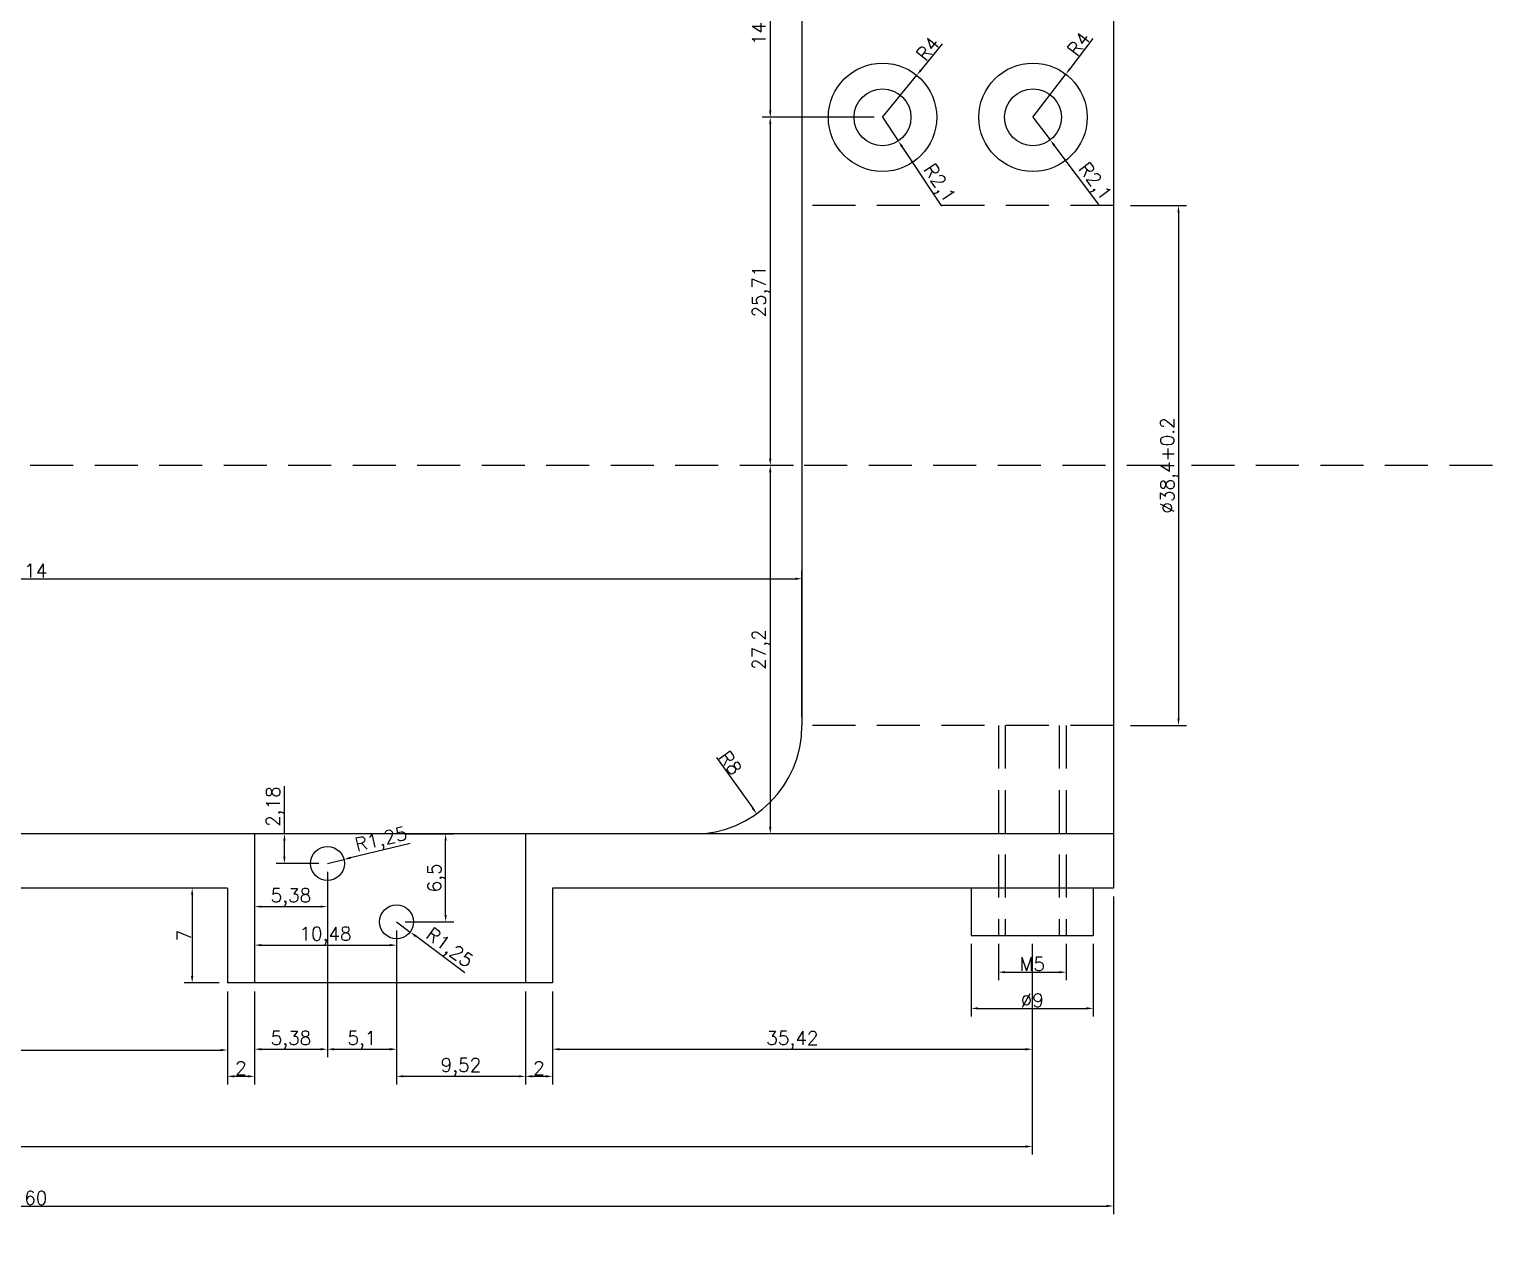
# Model space of a CAD drawing. Header units: millimetres. Extents: x 6817 to 10425, y -2870 to -164.
# Drawn here: x 9047.5 to 9156, y -976.4 to -887.6 of the extents above; entities that cross this region are included whole.
import ezdxf

# ---------------------------------------------------------------- set-up
doc = ezdxf.new("R2010")
doc.units = ezdxf.units.MM
doc.linetypes.add('HIDDEN', pattern=[9.525, 6.35, -3.175])
doc.layers.add('图层2', color=108, linetype='Continuous')
doc.styles.get("Standard").update_dxf_attribs({"font": 'txt', "bigfont": 'gbcbig.shx'})
doc.dimstyles.new('ISO-25', dxfattribs={"dimtxt": 1, "dimasz": 0.5, "dimexe": 0.6, "dimexo": 0.625, "dimgap": 0.1, "dimtad": 1, "dimtxsty": 'Standard', "dimcen": 2.5, "dimadec": 0, "dimazin": 0, "dimtfac": 1, "dimtmove": 0, "dimatfit": 3, "dimfxl": 1, "dimarcsym": 0})

# ---------------------------------------------------------------- blocks, each defined once
blk = doc.blocks.new('*D1564')
at = {"layer": 'Defpoints', "color": 0, "linetype": 'ByBlock', "transparency": 16777216}
for p in [(9128.17, -900.62), (9128.17, -939.02), (9132.34, -939.02)]:
    blk.add_point(p, dxfattribs=at)
at = {"layer": '图层2', "color": 0, "linetype": 'ByBlock', "lineweight": -2, "transparency": 16777216}
for p, q in [((9128.79, -900.62), (9132.94, -900.62)), ((9132.34, -901.12), (9132.34, -938.52)), ((9128.79, -939.02), (9132.94, -939.02))]:
    blk.add_line(p, q, dxfattribs=at)
at = {"layer": '图层2', "color": 0, "linetype": 'ByBlock', "transparency": 16777216}
for points in [[(9132.26, -901.12), (9132.42, -901.12), (9132.34, -900.62)], [(9132.26, -938.52), (9132.42, -938.52), (9132.34, -939.02)]]:
    blk.add_solid(points, dxfattribs=at)
at = {"layer": '图层2', "color": 0, "linetype": 'ByBlock', "transparency": 16777216, "insert": (9131.66, -919.82), "char_height": 1, "attachment_point": 5, "rotation": 90}
blk.add_mtext('%%C38,4+0.2', dxfattribs=at)
blk = doc.blocks.new('*D1568')
at = {"layer": 'Defpoints', "color": 0, "linetype": 'ByBlock', "transparency": 16777216}
for p in [(9104.54, -879.6), (9102.2, -894.11), (9110.49, -894.11)]:
    blk.add_point(p, dxfattribs=at)
at = {"layer": '图层2', "color": 0, "linetype": 'ByBlock', "lineweight": -2, "transparency": 16777216}
for p, q in [((9103.92, -879.6), (9101.6, -879.6)), ((9102.2, -880.1), (9102.2, -893.61)), ((9109.86, -894.11), (9101.6, -894.11))]:
    blk.add_line(p, q, dxfattribs=at)
at = {"layer": '图层2', "color": 0, "linetype": 'ByBlock', "transparency": 16777216}
for points in [[(9102.11, -880.1), (9102.28, -880.1), (9102.2, -879.6)], [(9102.11, -893.61), (9102.28, -893.61), (9102.2, -894.11)]]:
    blk.add_solid(points, dxfattribs=at)
at = {"layer": '图层2', "color": 0, "linetype": 'ByBlock', "transparency": 16777216, "insert": (9101.51, -886.86), "char_height": 1, "attachment_point": 5, "rotation": 90}
blk.add_mtext('14,51', dxfattribs=at)
blk = doc.blocks.new('*D1569')
at = {"layer": 'Defpoints', "color": 0, "linetype": 'ByBlock', "transparency": 16777216}
for p in [(9104.54, -919.82), (9102.2, -947.02), (9104.54, -947.02)]:
    blk.add_point(p, dxfattribs=at)
at = {"layer": '图层2', "color": 0, "linetype": 'ByBlock', "lineweight": -2, "transparency": 16777216}
for p, q in [((9103.92, -919.82), (9101.6, -919.82)), ((9102.2, -920.32), (9102.2, -946.52)), ((9103.92, -947.02), (9101.6, -947.02))]:
    blk.add_line(p, q, dxfattribs=at)
at = {"layer": '图层2', "color": 0, "linetype": 'ByBlock', "transparency": 16777216}
for points in [[(9102.11, -920.32), (9102.28, -920.32), (9102.2, -919.82)], [(9102.11, -946.52), (9102.28, -946.52), (9102.2, -947.02)]]:
    blk.add_solid(points, dxfattribs=at)
at = {"layer": '图层2', "color": 0, "linetype": 'ByBlock', "transparency": 16777216, "insert": (9101.51, -933.42), "char_height": 1, "attachment_point": 5, "rotation": 90}
blk.add_mtext('27,2', dxfattribs=at)
blk = doc.blocks.new('*D1570')
at = {"layer": 'Defpoints', "color": 0, "linetype": 'ByBlock', "transparency": 16777216}
for p in [(9110.49, -894.11), (9102.2, -919.82), (9104.54, -919.82)]:
    blk.add_point(p, dxfattribs=at)
at = {"layer": '图层2', "color": 0, "linetype": 'ByBlock', "lineweight": -2, "transparency": 16777216}
for p, q in [((9109.86, -894.11), (9101.6, -894.11)), ((9102.2, -894.61), (9102.2, -919.32)), ((9103.92, -919.82), (9101.6, -919.82))]:
    blk.add_line(p, q, dxfattribs=at)
at = {"layer": '图层2', "color": 0, "linetype": 'ByBlock', "transparency": 16777216}
for points in [[(9102.11, -894.61), (9102.28, -894.61), (9102.2, -894.11)], [(9102.11, -919.32), (9102.28, -919.32), (9102.2, -919.82)]]:
    blk.add_solid(points, dxfattribs=at)
at = {"layer": '图层2', "color": 0, "linetype": 'ByBlock', "transparency": 16777216, "insert": (9101.51, -906.97), "char_height": 1, "attachment_point": 5, "rotation": 90}
blk.add_mtext('25,71', dxfattribs=at)
blk = doc.blocks.new('*D1571')
at = {"layer": 'Defpoints', "color": 0, "linetype": 'ByBlock', "transparency": 16777216}
for p in [(9113.01, -891.01), (9110.49, -894.11)]:
    blk.add_point(p, dxfattribs=at)
at = {"layer": '图层2', "color": 0, "linetype": 'ByBlock', "lineweight": -2, "transparency": 16777216}
for p, q in [((9114.89, -888.69), (9113.32, -890.62)), ((9110.49, -894.11), (9113.01, -891.01))]:
    blk.add_line(p, q, dxfattribs=at)
at = {"layer": '图层2', "color": 0, "linetype": 'ByBlock', "transparency": 16777216}
blk.add_solid([(9113.26, -890.57), (9113.39, -890.67), (9113.01, -891.01)], dxfattribs=at)
at = {"layer": '图层2', "color": 0, "linetype": 'ByBlock', "transparency": 16777216, "insert": (9113.83, -889.04), "char_height": 1, "attachment_point": 5, "rotation": 50.8971}
blk.add_mtext('R4', dxfattribs=at)
blk = doc.blocks.new('*D1572')
at = {"layer": 'Defpoints', "color": 0, "linetype": 'ByBlock', "transparency": 16777216}
for p in [(9110.49, -894.11), (9111.65, -895.86)]:
    blk.add_point(p, dxfattribs=at)
at = {"layer": '图层2', "color": 0, "linetype": 'ByBlock', "lineweight": -2, "transparency": 16777216}
for p, q in [((9110.49, -894.11), (9111.65, -895.86)), ((9114.87, -900.68), (9111.93, -896.27))]:
    blk.add_line(p, q, dxfattribs=at)
at = {"layer": '图层2', "color": 0, "linetype": 'ByBlock', "transparency": 16777216}
blk.add_solid([(9112, -896.23), (9111.86, -896.32), (9111.65, -895.86)], dxfattribs=at)
at = {"layer": '图层2', "color": 0, "linetype": 'ByBlock', "transparency": 16777216, "insert": (9114.6, -899.04), "char_height": 1, "attachment_point": 5, "rotation": 303.7063}
blk.add_mtext('R2,1', dxfattribs=at)
blk = doc.blocks.new('*D1573')
at = {"layer": 'Defpoints', "color": 0, "linetype": 'ByBlock', "transparency": 16777216}
for p in [(9121.59, -894.11), (9122.86, -895.78)]:
    blk.add_point(p, dxfattribs=at)
at = {"layer": '图层2', "color": 0, "linetype": 'ByBlock', "lineweight": -2, "transparency": 16777216}
for p, q in [((9121.59, -894.11), (9122.86, -895.78)), ((9126.46, -900.54), (9123.17, -896.18))]:
    blk.add_line(p, q, dxfattribs=at)
at = {"layer": '图层2', "color": 0, "linetype": 'ByBlock', "transparency": 16777216}
blk.add_solid([(9123.23, -896.13), (9123.1, -896.23), (9122.86, -895.78)], dxfattribs=at)
at = {"layer": '图层2', "color": 0, "linetype": 'ByBlock', "transparency": 16777216, "insert": (9126.09, -898.92), "char_height": 1, "attachment_point": 5, "rotation": 307.1566}
blk.add_mtext('R2,1', dxfattribs=at)
blk = doc.blocks.new('*D1574')
at = {"layer": 'Defpoints', "color": 0, "linetype": 'ByBlock', "transparency": 16777216}
for p in [(9124.02, -890.93), (9121.59, -894.11)]:
    blk.add_point(p, dxfattribs=at)
at = {"layer": '图层2', "color": 0, "linetype": 'ByBlock', "lineweight": -2, "transparency": 16777216}
for p, q in [((9126.02, -888.3), (9124.32, -890.53)), ((9121.59, -894.11), (9124.02, -890.93))]:
    blk.add_line(p, q, dxfattribs=at)
at = {"layer": '图层2', "color": 0, "linetype": 'ByBlock', "transparency": 16777216}
blk.add_solid([(9124.26, -890.48), (9124.39, -890.58), (9124.02, -890.93)], dxfattribs=at)
at = {"layer": '图层2', "color": 0, "linetype": 'ByBlock', "transparency": 16777216, "insert": (9124.98, -888.68), "char_height": 1, "attachment_point": 5, "rotation": 52.6746}
blk.add_mtext('R4', dxfattribs=at)
blk = doc.blocks.new('*D1612')
at = {"layer": 'Defpoints', "color": 0, "linetype": 'ByBlock', "transparency": 16777216}
for p in [(9062.12, -958.02), (9064.12, -958.02), (9064.12, -964.92)]:
    blk.add_point(p, dxfattribs=at)
at = {"layer": '图层2', "color": 0, "linetype": 'ByBlock', "lineweight": -2, "transparency": 16777216}
for p, q in [((9062.12, -958.65), (9062.12, -965.52)), ((9064.12, -958.65), (9064.12, -965.52)), ((9062.62, -964.92), (9063.62, -964.92))]:
    blk.add_line(p, q, dxfattribs=at)
at = {"layer": '图层2', "color": 0, "linetype": 'ByBlock', "transparency": 16777216}
for points in [[(9062.62, -964.84), (9062.62, -965.01), (9062.12, -964.92)], [(9063.62, -964.84), (9063.62, -965.01), (9064.12, -964.92)]]:
    blk.add_solid(points, dxfattribs=at)
at = {"layer": '图层2', "color": 0, "linetype": 'ByBlock', "transparency": 16777216, "insert": (9063.12, -964.32), "char_height": 1, "attachment_point": 5}
blk.add_mtext('2', dxfattribs=at)
blk = doc.blocks.new('*D1613')
at = {"layer": 'Defpoints', "color": 0, "linetype": 'ByBlock', "transparency": 16777216}
for p in [(9069.5, -949.21), (9064.12, -958.02), (9069.5, -962.92)]:
    blk.add_point(p, dxfattribs=at)
at = {"layer": '图层2', "color": 0, "linetype": 'ByBlock', "lineweight": -2, "transparency": 16777216}
for p, q in [((9069.5, -949.83), (9069.5, -963.52)), ((9064.12, -958.65), (9064.12, -963.52)), ((9064.62, -962.92), (9069, -962.92))]:
    blk.add_line(p, q, dxfattribs=at)
at = {"layer": '图层2', "color": 0, "linetype": 'ByBlock', "transparency": 16777216}
for points in [[(9064.62, -962.84), (9064.62, -963.01), (9064.12, -962.92)], [(9069, -962.84), (9069, -963.01), (9069.5, -962.92)]]:
    blk.add_solid(points, dxfattribs=at)
at = {"layer": '图层2', "color": 0, "linetype": 'ByBlock', "transparency": 16777216, "insert": (9066.81, -962.24), "char_height": 1, "attachment_point": 5}
blk.add_mtext('5,38', dxfattribs=at)
blk = doc.blocks.new('*D1614')
at = {"layer": 'Defpoints', "color": 0, "linetype": 'ByBlock', "transparency": 16777216}
for p in [(9069.5, -949.21), (9074.61, -953.52), (9074.61, -962.92)]:
    blk.add_point(p, dxfattribs=at)
at = {"layer": '图层2', "color": 0, "linetype": 'ByBlock', "lineweight": -2, "transparency": 16777216}
for p, q in [((9069.5, -949.83), (9069.5, -963.52)), ((9074.61, -954.15), (9074.61, -963.52)), ((9070, -962.92), (9074.11, -962.92))]:
    blk.add_line(p, q, dxfattribs=at)
at = {"layer": '图层2', "color": 0, "linetype": 'ByBlock', "transparency": 16777216}
for points in [[(9070, -962.84), (9070, -963.01), (9069.5, -962.92)], [(9074.11, -962.84), (9074.11, -963.01), (9074.61, -962.92)]]:
    blk.add_solid(points, dxfattribs=at)
at = {"layer": '图层2', "color": 0, "linetype": 'ByBlock', "transparency": 16777216, "insert": (9072.05, -962.24), "char_height": 1, "attachment_point": 5}
blk.add_mtext('5,1', dxfattribs=at)
blk = doc.blocks.new('*D1615')
at = {"layer": 'Defpoints', "color": 0, "linetype": 'ByBlock', "transparency": 16777216}
for p in [(9074.61, -953.52), (9084.12, -958.02), (9084.12, -964.92)]:
    blk.add_point(p, dxfattribs=at)
at = {"layer": '图层2', "color": 0, "linetype": 'ByBlock', "lineweight": -2, "transparency": 16777216}
for p, q in [((9074.61, -954.15), (9074.61, -965.52)), ((9084.12, -958.65), (9084.12, -965.52)), ((9075.11, -964.92), (9083.62, -964.92))]:
    blk.add_line(p, q, dxfattribs=at)
at = {"layer": '图层2', "color": 0, "linetype": 'ByBlock', "transparency": 16777216}
for points in [[(9075.11, -964.84), (9075.11, -965.01), (9074.61, -964.92)], [(9083.62, -964.84), (9083.62, -965.01), (9084.12, -964.92)]]:
    blk.add_solid(points, dxfattribs=at)
at = {"layer": '图层2', "color": 0, "linetype": 'ByBlock', "transparency": 16777216, "insert": (9079.36, -964.24), "char_height": 1, "attachment_point": 5}
blk.add_mtext('9,52', dxfattribs=at)
blk = doc.blocks.new('*D1616')
at = {"layer": 'Defpoints', "color": 0, "linetype": 'ByBlock', "transparency": 16777216}
for p in [(9084.12, -958.02), (9086.12, -958.02), (9086.12, -964.92)]:
    blk.add_point(p, dxfattribs=at)
at = {"layer": '图层2', "color": 0, "linetype": 'ByBlock', "lineweight": -2, "transparency": 16777216}
for p, q in [((9084.12, -958.65), (9084.12, -965.52)), ((9086.12, -958.65), (9086.12, -965.52)), ((9084.62, -964.92), (9085.62, -964.92))]:
    blk.add_line(p, q, dxfattribs=at)
at = {"layer": '图层2', "color": 0, "linetype": 'ByBlock', "transparency": 16777216}
for points in [[(9084.62, -964.84), (9084.62, -965.01), (9084.12, -964.92)], [(9085.62, -964.84), (9085.62, -965.01), (9086.12, -964.92)]]:
    blk.add_solid(points, dxfattribs=at)
at = {"layer": '图层2', "color": 0, "linetype": 'ByBlock', "transparency": 16777216, "insert": (9085.12, -964.32), "char_height": 1, "attachment_point": 5}
blk.add_mtext('2', dxfattribs=at)
blk = doc.blocks.new('*D1541')
at = {"layer": 'Defpoints', "color": 0, "linetype": 'ByBlock', "transparency": 16777216}
for p in [(9121.54, -954.52), (9086.12, -958.02), (9121.54, -962.92)]:
    blk.add_point(p, dxfattribs=at)
at = {"layer": '图层2', "color": 0, "linetype": 'ByBlock', "lineweight": -2, "transparency": 16777216}
for p, q in [((9121.54, -955.15), (9121.54, -963.52)), ((9086.12, -958.65), (9086.12, -963.52)), ((9086.62, -962.92), (9121.04, -962.92))]:
    blk.add_line(p, q, dxfattribs=at)
at = {"layer": '图层2', "color": 0, "linetype": 'ByBlock', "transparency": 16777216}
for points in [[(9086.62, -962.84), (9086.62, -963.01), (9086.12, -962.92)], [(9121.04, -962.84), (9121.04, -963.01), (9121.54, -962.92)]]:
    blk.add_solid(points, dxfattribs=at)
at = {"layer": '图层2', "color": 0, "linetype": 'ByBlock', "transparency": 16777216, "insert": (9103.83, -962.24), "char_height": 1, "attachment_point": 5}
blk.add_mtext('35,42', dxfattribs=at)
blk = doc.blocks.new('*D1618')
at = {"layer": 'Defpoints', "color": 0, "linetype": 'ByBlock', "transparency": 16777216}
for p in [(9062.12, -951.02), (9059.52, -958.02), (9062.12, -958.02)]:
    blk.add_point(p, dxfattribs=at)
at = {"layer": '图层2', "color": 0, "linetype": 'ByBlock', "lineweight": -2, "transparency": 16777216}
for p, q in [((9061.5, -951.02), (9058.92, -951.02)), ((9059.52, -951.52), (9059.52, -957.52)), ((9061.5, -958.02), (9058.92, -958.02))]:
    blk.add_line(p, q, dxfattribs=at)
at = {"layer": '图层2', "color": 0, "linetype": 'ByBlock', "transparency": 16777216}
for points in [[(9059.43, -951.52), (9059.6, -951.52), (9059.52, -951.02)], [(9059.43, -957.52), (9059.6, -957.52), (9059.52, -958.02)]]:
    blk.add_solid(points, dxfattribs=at)
at = {"layer": '图层2', "color": 0, "linetype": 'ByBlock', "transparency": 16777216, "insert": (9058.92, -954.52), "char_height": 1, "attachment_point": 5, "rotation": 90}
blk.add_mtext('7', dxfattribs=at)
blk = doc.blocks.new('*D1619')
at = {"layer": 'Defpoints', "color": 0, "linetype": 'ByBlock', "transparency": 16777216}
for p in [(9069.5, -949.21), (9070.72, -948.91)]:
    blk.add_point(p, dxfattribs=at)
at = {"layer": '图层2', "color": 0, "linetype": 'ByBlock', "lineweight": -2, "transparency": 16777216}
for p, q in [((9075.61, -947.72), (9071.2, -948.79)), ((9069.5, -949.21), (9070.72, -948.91))]:
    blk.add_line(p, q, dxfattribs=at)
at = {"layer": '图层2', "color": 0, "linetype": 'ByBlock', "transparency": 16777216}
blk.add_solid([(9071.18, -948.71), (9071.22, -948.87), (9070.72, -948.91)], dxfattribs=at)
at = {"layer": '图层2', "color": 0, "linetype": 'ByBlock', "transparency": 16777216, "insert": (9073.49, -947.54), "char_height": 1, "attachment_point": 5, "rotation": 13.6454}
blk.add_mtext('R1,25', dxfattribs=at)
blk = doc.blocks.new('*D1620')
at = {"layer": 'Defpoints', "color": 0, "linetype": 'ByBlock', "transparency": 16777216}
for p in [(9074.61, -953.52), (9075.61, -954.27)]:
    blk.add_point(p, dxfattribs=at)
at = {"layer": '图层2', "color": 0, "linetype": 'ByBlock', "lineweight": -2, "transparency": 16777216}
for p, q in [((9074.61, -953.52), (9075.61, -954.27)), ((9079.65, -957.27), (9076.01, -954.56))]:
    blk.add_line(p, q, dxfattribs=at)
at = {"layer": '图层2', "color": 0, "linetype": 'ByBlock', "transparency": 16777216}
blk.add_solid([(9076.06, -954.5), (9075.96, -954.63), (9075.61, -954.27)], dxfattribs=at)
at = {"layer": '图层2', "color": 0, "linetype": 'ByBlock', "transparency": 16777216, "insert": (9078.44, -955.52), "char_height": 1, "attachment_point": 5, "rotation": 323.3578}
blk.add_mtext('R1,25', dxfattribs=at)
blk = doc.blocks.new('*D1654')
at = {"layer": 'Defpoints', "color": 0, "linetype": 'ByBlock', "transparency": 16777216}
for p in [(9187.54, -852.78), (9133.61, -860.84), (9127.54, -867.78), (9139.21, -879.83), (9127.54, -947.02)]:
    blk.add_point(p, dxfattribs=at)
at = {"layer": '图层2', "color": 0, "linetype": 'ByBlock', "lineweight": -2, "transparency": 16777216}
blk.add_arc((9127.54, -861.75), 21.53, 271.3308, 7.1714, dxfattribs=at)
at = {"layer": '图层2', "color": 0, "linetype": 'ByBlock', "transparency": 16777216}
for points in [[(9148.82, -859.07), (9148.98, -859.05), (9148.83, -858.56)], [(9128.04, -883.35), (9128.04, -883.18), (9127.54, -883.27)]]:
    blk.add_solid(points, dxfattribs=at)
at = {"layer": '图层2', "color": 0, "linetype": 'ByBlock', "transparency": 16777216, "insert": (9143.39, -875.41), "char_height": 1, "attachment_point": 5, "rotation": 49.2511}
blk.add_mtext('99°', dxfattribs=at)
blk = doc.blocks.new('*D1656')
at = {"layer": 'Defpoints', "color": 0, "linetype": 'ByBlock', "transparency": 16777216}
for p in [(9104.54, -928.18), (8990.54, -939.02), (9104.54, -939.02)]:
    blk.add_point(p, dxfattribs=at)
at = {"layer": '图层2', "color": 0, "linetype": 'ByBlock', "lineweight": -2, "transparency": 16777216}
for p, q in [((8990.54, -938.4), (8990.54, -927.58)), ((9104.54, -938.4), (9104.54, -927.58)), ((8991.04, -928.18), (9104.04, -928.18))]:
    blk.add_line(p, q, dxfattribs=at)
at = {"layer": '图层2', "color": 0, "linetype": 'ByBlock', "transparency": 16777216}
for points in [[(8991.04, -928.1), (8991.04, -928.27), (8990.54, -928.18)], [(9104.04, -928.1), (9104.04, -928.27), (9104.54, -928.18)]]:
    blk.add_solid(points, dxfattribs=at)
at = {"layer": '图层2', "color": 0, "linetype": 'ByBlock', "transparency": 16777216, "insert": (9047.54, -927.58), "char_height": 1, "attachment_point": 5}
blk.add_mtext('114', dxfattribs=at)
blk = doc.blocks.new('*D1555')
at = {"layer": 'Defpoints', "color": 0, "linetype": 'ByBlock', "transparency": 16777216}
for p in [(8967.54, -951.02), (9062.12, -958.02), (9062.12, -962.98)]:
    blk.add_point(p, dxfattribs=at)
at = {"layer": '图层2', "color": 0, "linetype": 'ByBlock', "lineweight": -2, "transparency": 16777216}
for p, q in [((8967.54, -951.65), (8967.54, -963.58)), ((9062.12, -958.65), (9062.12, -963.58)), ((8968.04, -962.98), (9061.62, -962.98))]:
    blk.add_line(p, q, dxfattribs=at)
at = {"layer": '图层2', "color": 0, "linetype": 'ByBlock', "transparency": 16777216}
for points in [[(8968.04, -962.9), (8968.04, -963.07), (8967.54, -962.98)], [(9061.62, -962.9), (9061.62, -963.07), (9062.12, -962.98)]]:
    blk.add_solid(points, dxfattribs=at)
at = {"layer": '图层2', "color": 0, "linetype": 'ByBlock', "transparency": 16777216, "insert": (9014.83, -962.3), "char_height": 1, "attachment_point": 5}
blk.add_mtext('94,58', dxfattribs=at)
blk = doc.blocks.new('*D1657')
at = {"layer": 'Defpoints', "color": 0, "linetype": 'ByBlock', "transparency": 16777216}
for p in [(9066.33, -947.02), (9069.5, -947.02), (9069.5, -949.21)]:
    blk.add_point(p, dxfattribs=at)
at = {"layer": '图层2', "color": 0, "linetype": 'ByBlock', "lineweight": -2, "transparency": 16777216}
for p, q in [((9066.33, -947.02), (9066.33, -943.49)), ((9068.88, -947.02), (9065.73, -947.02)), ((9066.33, -948.71), (9066.33, -947.52)), ((9068.88, -949.21), (9065.73, -949.21))]:
    blk.add_line(p, q, dxfattribs=at)
at = {"layer": '图层2', "color": 0, "linetype": 'ByBlock', "transparency": 16777216}
for points in [[(9066.24, -947.52), (9066.41, -947.52), (9066.33, -947.02)], [(9066.24, -948.71), (9066.41, -948.71), (9066.33, -949.21)]]:
    blk.add_solid(points, dxfattribs=at)
at = {"layer": '图层2', "color": 0, "linetype": 'ByBlock', "transparency": 16777216, "insert": (9065.64, -945.01), "char_height": 1, "attachment_point": 5, "rotation": 90}
blk.add_mtext('2,18', dxfattribs=at)
blk = doc.blocks.new('*D1658')
at = {"layer": 'Defpoints', "color": 0, "linetype": 'ByBlock', "transparency": 16777216}
for p in [(9064.12, -948.18), (9069.5, -949.21), (9069.5, -952.39)]:
    blk.add_point(p, dxfattribs=at)
at = {"layer": '图层2', "color": 0, "linetype": 'ByBlock', "lineweight": -2, "transparency": 16777216}
for p, q in [((9064.12, -948.8), (9064.12, -952.99)), ((9069.5, -949.83), (9069.5, -952.99)), ((9064.62, -952.39), (9069, -952.39))]:
    blk.add_line(p, q, dxfattribs=at)
at = {"layer": '图层2', "color": 0, "linetype": 'ByBlock', "transparency": 16777216}
for points in [[(9064.62, -952.31), (9064.62, -952.47), (9064.12, -952.39)], [(9069, -952.31), (9069, -952.47), (9069.5, -952.39)]]:
    blk.add_solid(points, dxfattribs=at)
at = {"layer": '图层2', "color": 0, "linetype": 'ByBlock', "transparency": 16777216, "insert": (9066.81, -951.71), "char_height": 1, "attachment_point": 5}
blk.add_mtext('5,38', dxfattribs=at)
blk = doc.blocks.new('*D1556')
at = {"layer": 'Defpoints', "color": 0, "linetype": 'ByBlock', "transparency": 16777216}
for p in [(9064.12, -948.8), (9074.61, -953.52), (9074.61, -955.24)]:
    blk.add_point(p, dxfattribs=at)
at = {"layer": '图层2', "color": 0, "linetype": 'ByBlock', "lineweight": -2, "transparency": 16777216}
for p, q in [((9064.12, -949.43), (9064.12, -955.84)), ((9074.61, -954.15), (9074.61, -955.84)), ((9064.62, -955.24), (9074.11, -955.24))]:
    blk.add_line(p, q, dxfattribs=at)
at = {"layer": '图层2', "color": 0, "linetype": 'ByBlock', "transparency": 16777216}
for points in [[(9064.62, -955.15), (9064.62, -955.32), (9064.12, -955.24)], [(9074.11, -955.15), (9074.11, -955.32), (9074.61, -955.24)]]:
    blk.add_solid(points, dxfattribs=at)
at = {"layer": '图层2', "color": 0, "linetype": 'ByBlock', "transparency": 16777216, "insert": (9069.36, -954.55), "char_height": 1, "attachment_point": 5}
blk.add_mtext('10,48', dxfattribs=at)
blk = doc.blocks.new('*D1659')
at = {"layer": 'Defpoints', "color": 0, "linetype": 'ByBlock', "transparency": 16777216}
for p in [(9074.61, -947.02), (9078.23, -947.02), (9074.61, -953.52)]:
    blk.add_point(p, dxfattribs=at)
at = {"layer": '图层2', "color": 0, "linetype": 'ByBlock', "lineweight": -2, "transparency": 16777216}
for p, q in [((9075.23, -947.02), (9078.83, -947.02)), ((9078.23, -953.02), (9078.23, -947.52)), ((9075.23, -953.52), (9078.83, -953.52))]:
    blk.add_line(p, q, dxfattribs=at)
at = {"layer": '图层2', "color": 0, "linetype": 'ByBlock', "transparency": 16777216}
for points in [[(9078.15, -947.52), (9078.31, -947.52), (9078.23, -947.02)], [(9078.15, -953.02), (9078.31, -953.02), (9078.23, -953.52)]]:
    blk.add_solid(points, dxfattribs=at)
at = {"layer": '图层2', "color": 0, "linetype": 'ByBlock', "transparency": 16777216, "insert": (9077.55, -950.27), "char_height": 1, "attachment_point": 5, "rotation": 90}
blk.add_mtext('6,5', dxfattribs=at)
blk = doc.blocks.new('*D1660')
at = {"layer": 'Defpoints', "color": 0, "linetype": 'ByBlock', "transparency": 16777216}
for p in [(9119.04, -954.52), (9124.04, -954.52), (9124.04, -957.23)]:
    blk.add_point(p, dxfattribs=at)
at = {"layer": '图层2', "color": 0, "linetype": 'ByBlock', "lineweight": -2, "transparency": 16777216}
for p, q in [((9119.04, -955.15), (9119.04, -957.83)), ((9124.04, -955.15), (9124.04, -957.83)), ((9119.54, -957.23), (9123.54, -957.23))]:
    blk.add_line(p, q, dxfattribs=at)
at = {"layer": '图层2', "color": 0, "linetype": 'ByBlock', "transparency": 16777216}
for points in [[(9119.54, -957.15), (9119.54, -957.32), (9119.04, -957.23)], [(9123.54, -957.15), (9123.54, -957.32), (9124.04, -957.23)]]:
    blk.add_solid(points, dxfattribs=at)
at = {"layer": '图层2', "color": 0, "linetype": 'ByBlock', "transparency": 16777216, "insert": (9121.54, -956.63), "char_height": 1, "attachment_point": 5}
blk.add_mtext('M5', dxfattribs=at)
blk = doc.blocks.new('*D1661')
at = {"layer": 'Defpoints', "color": 0, "linetype": 'ByBlock', "transparency": 16777216}
for p in [(9117.04, -954.52), (9126.04, -954.52), (9126.04, -959.91)]:
    blk.add_point(p, dxfattribs=at)
at = {"layer": '图层2', "color": 0, "linetype": 'ByBlock', "lineweight": -2, "transparency": 16777216}
for p, q in [((9117.04, -955.15), (9117.04, -960.51)), ((9126.04, -955.15), (9126.04, -960.51)), ((9117.54, -959.91), (9125.54, -959.91))]:
    blk.add_line(p, q, dxfattribs=at)
at = {"layer": '图层2', "color": 0, "linetype": 'ByBlock', "transparency": 16777216}
for points in [[(9117.54, -959.82), (9117.54, -959.99), (9117.04, -959.91)], [(9125.54, -959.82), (9125.54, -959.99), (9126.04, -959.91)]]:
    blk.add_solid(points, dxfattribs=at)
at = {"layer": '图层2', "color": 0, "linetype": 'ByBlock', "transparency": 16777216, "insert": (9121.54, -959.31), "char_height": 1, "attachment_point": 5}
blk.add_mtext('%%C9', dxfattribs=at)
blk = doc.blocks.new('*D1557')
at = {"layer": 'Defpoints', "color": 0, "linetype": 'ByBlock', "transparency": 16777216}
for p in [(8967.54, -951.02), (9121.54, -955.15), (9121.54, -970.1)]:
    blk.add_point(p, dxfattribs=at)
at = {"layer": '图层2', "color": 0, "linetype": 'ByBlock', "lineweight": -2, "transparency": 16777216}
for p, q in [((8967.54, -951.65), (8967.54, -970.7)), ((9121.54, -955.77), (9121.54, -970.7)), ((8968.04, -970.1), (9121.04, -970.1))]:
    blk.add_line(p, q, dxfattribs=at)
at = {"layer": '图层2', "color": 0, "linetype": 'ByBlock', "transparency": 16777216}
for points in [[(8968.04, -970.02), (8968.04, -970.19), (8967.54, -970.1)], [(9121.04, -970.02), (9121.04, -970.19), (9121.54, -970.1)]]:
    blk.add_solid(points, dxfattribs=at)
at = {"layer": '图层2', "color": 0, "linetype": 'ByBlock', "transparency": 16777216, "insert": (9044.54, -969.5), "char_height": 1, "attachment_point": 5}
blk.add_mtext('154', dxfattribs=at)
blk = doc.blocks.new('*D1662')
at = {"layer": 'Defpoints', "color": 0, "linetype": 'ByBlock', "transparency": 16777216}
for p in [(8967.54, -951.02), (9127.54, -951.02), (9127.54, -974.5)]:
    blk.add_point(p, dxfattribs=at)
at = {"layer": '图层2', "color": 0, "linetype": 'ByBlock', "lineweight": -2, "transparency": 16777216}
for p, q in [((8967.54, -951.65), (8967.54, -975.1)), ((9127.54, -951.65), (9127.54, -975.1)), ((8968.04, -974.5), (9127.04, -974.5))]:
    blk.add_line(p, q, dxfattribs=at)
at = {"layer": '图层2', "color": 0, "linetype": 'ByBlock', "transparency": 16777216}
for points in [[(8968.04, -974.41), (8968.04, -974.58), (8967.54, -974.5)], [(9127.04, -974.41), (9127.04, -974.58), (9127.54, -974.5)]]:
    blk.add_solid(points, dxfattribs=at)
at = {"layer": '图层2', "color": 0, "linetype": 'ByBlock', "transparency": 16777216, "insert": (9047.54, -973.9), "char_height": 1, "attachment_point": 5}
blk.add_mtext('160', dxfattribs=at)
blk = doc.blocks.new('*D1583')
at = {"layer": 'Defpoints', "color": 0, "linetype": 'ByBlock', "transparency": 16777216}
for p in [(9096.54, -939.02), (9101.19, -945.53)]:
    blk.add_point(p, dxfattribs=at)
at = {"layer": '图层2', "color": 0, "linetype": 'ByBlock', "lineweight": -2, "transparency": 16777216}
blk.add_line((9098.22, -941.38), (9100.9, -945.13), dxfattribs=at)
at = {"layer": '图层2', "color": 0, "linetype": 'ByBlock', "transparency": 16777216}
blk.add_solid([(9100.97, -945.08), (9100.83, -945.18), (9101.19, -945.53)], dxfattribs=at)
at = {"layer": '图层2', "color": 0, "linetype": 'ByBlock', "transparency": 16777216, "insert": (9099.25, -941.79), "char_height": 1, "attachment_point": 5, "rotation": 305.53}
blk.add_mtext('R8', dxfattribs=at)
blk = doc.blocks.new('*D2126')
at = {"layer": 'Defpoints', "color": 0, "linetype": 'ByBlock'}
for p in [(10223.66, -339.2), (10223.66, -344.88), (10247.6, -344.88)]:
    blk.add_point(p, dxfattribs=at)
at = {"layer": 'Defpoints', "color": 0, "linetype": 'ByBlock', "transparency": 16777216}
for p in [(8490.81, -2490.52), (8490.81, -2500.59), (8495.81, -2500.59)]:
    blk.add_point(p, dxfattribs=at)
at = {"layer": '图层2', "color": 0, "linetype": 'ByBlock', "lineweight": -2}
for p, q in [((10224.28, -339.2), (10248.2, -339.2)), ((10247.6, -339.7), (10247.6, -344.38)), ((10224.28, -344.88), (10248.2, -344.88))]:
    blk.add_line(p, q, dxfattribs=at)
at = {"layer": '图层2', "color": 0, "linetype": 'ByBlock', "lineweight": -2, "transparency": 16777216}
for p, q in [((8490.81, -2499.97), (8490.81, -2489.92)), ((8495.81, -2499.97), (8495.81, -2489.92)), ((8495.31, -2490.52), (8491.31, -2490.52))]:
    blk.add_line(p, q, dxfattribs=at)
at = {"layer": '图层2', "color": 0, "linetype": 'ByBlock'}
for points in [[(10247.52, -339.7), (10247.69, -339.7), (10247.6, -339.2)], [(10247.52, -344.38), (10247.69, -344.38), (10247.6, -344.88)]]:
    blk.add_solid(points, dxfattribs=at)
at = {"layer": '图层2', "color": 0, "linetype": 'ByBlock', "transparency": 16777216}
for points in [[(8491.31, -2490.44), (8491.31, -2490.6), (8490.81, -2490.52)], [(8495.31, -2490.44), (8495.31, -2490.6), (8495.81, -2490.52)]]:
    blk.add_solid(points, dxfattribs=at)
at = {"layer": '图层2', "color": 0, "linetype": 'ByBlock', "insert": (10246.92, -342.04), "char_height": 1, "attachment_point": 5, "rotation": 90}
blk.add_mtext('5,67', dxfattribs=at)
at = {"layer": '图层2', "color": 0, "linetype": 'ByBlock', "transparency": 16777216, "insert": (8493.31, -2489.17), "char_height": 2.5, "attachment_point": 5}
blk.add_mtext('5', dxfattribs=at)
blk = doc.blocks.new('*D2135')
at = {"layer": 'Defpoints', "color": 0, "linetype": 'ByBlock'}
for p in [(10217.81, -308.87), (10215.31, -322.35), (10217.81, -322.35), (8520.7, -2501.9), (8521.92, -2501.88), (8521.32, -2502.94), (8534.07, -2513.08), (8534.07, -2513.08)]:
    blk.add_point(p, dxfattribs=at)
at = {"layer": '图层2', "color": 0, "linetype": 'ByBlock', "lineweight": -2}
for p, q in [((10215.31, -321.73), (10215.31, -308.27)), ((10217.81, -321.73), (10217.81, -308.27)), ((10215.81, -308.87), (10217.31, -308.87)), ((8521.6, -2500.9), (8522.67, -2499.8)), ((8521.46, -2501.45), (8520.82, -2500.86)), ((8520.84, -2502.55), (8519.96, -2501.85))]:
    blk.add_line(p, q, dxfattribs=at)
for start, end in [(135.6492, 137.293), (138.9369, 139.8318)]:
    blk.add_arc((8534.07, -2513.08), 17.43, start, end, dxfattribs=at)
at = {"layer": '图层2', "color": 0, "linetype": 'ByBlock'}
for points in [[(10215.81, -308.79), (10215.81, -308.96), (10215.31, -308.87)], [(10217.31, -308.79), (10217.31, -308.96), (10217.81, -308.87)], [(8520.81, -2501.89), (8520.68, -2501.79), (8520.43, -2502.23)], [(8520.86, -2501.58), (8520.99, -2501.69), (8521.26, -2501.26)]]:
    blk.add_solid(points, dxfattribs=at)
at = {"layer": '图层2', "color": 0, "linetype": 'ByBlock', "insert": (10216.56, -308.19), "char_height": 1, "attachment_point": 5}
blk.add_mtext('2,5', dxfattribs=at)
at = {"layer": '图层2', "color": 0, "linetype": 'ByBlock', "insert": (8521.71, -2499.93), "char_height": 1, "attachment_point": 5, "rotation": 45.6492}
blk.add_mtext('4°', dxfattribs=at)
blk = doc.blocks.new('*D2136')
at = {"layer": 'Defpoints', "color": 0, "linetype": 'ByBlock'}
for p in [(10215.31, -305.16), (10187.99, -322.35), (10215.31, -322.35), (8518.44, -2501.94), (8521.32, -2502.94), (8518.95, -2504.56), (8534.07, -2513.08), (8534.07, -2513.08)]:
    blk.add_point(p, dxfattribs=at)
at = {"layer": '图层2', "color": 0, "linetype": 'ByBlock', "lineweight": -2}
for p, q in [((10187.99, -321.73), (10187.99, -304.56)), ((10215.31, -321.73), (10215.31, -304.56)), ((10188.49, -305.16), (10214.81, -305.16)), ((8520.84, -2502.55), (8518.59, -2500.76)), ((8518.41, -2504.25), (8516.83, -2503.36))]:
    blk.add_line(p, q, dxfattribs=at)
blk.add_arc((8534.07, -2513.08), 19.19, 142.9688, 149.0795, dxfattribs=at)
at = {"layer": '图层2', "color": 0, "linetype": 'ByBlock'}
for points in [[(10188.49, -305.08), (10188.49, -305.24), (10187.99, -305.16)], [(10214.81, -305.08), (10214.81, -305.24), (10215.31, -305.16)], [(8518.68, -2501.48), (8518.81, -2501.58), (8519.06, -2501.13)], [(8517.68, -2503.27), (8517.53, -2503.18), (8517.35, -2503.66)]]:
    blk.add_solid(points, dxfattribs=at)
at = {"layer": '图层2', "color": 0, "linetype": 'ByBlock', "insert": (10201.65, -304.48), "char_height": 1, "attachment_point": 5}
blk.add_mtext('27,32', dxfattribs=at)
at = {"layer": '图层2', "color": 0, "linetype": 'ByBlock', "insert": (8517.66, -2502.03), "char_height": 1, "attachment_point": 5, "rotation": 56.0242}
blk.add_mtext('9°', dxfattribs=at)
blk = doc.blocks.new('*D2137')
at = {"layer": 'Defpoints', "color": 0, "linetype": 'ByBlock'}
for p in [(9807.81, -699.52), (9815.71, -699.52), (9807.81, -703.52), (8547.37, -2503.69), (8553.1, -2503.25), (8549.02, -2506.63), (8534.07, -2513.08), (8534.07, -2513.08)]:
    blk.add_point(p, dxfattribs=at)
at = {"layer": '图层2', "color": 0, "linetype": 'ByBlock', "lineweight": -2}
for p, q in [((9808.44, -699.52), (9816.31, -699.52)), ((9815.71, -703.02), (9815.71, -700.02)), ((9808.44, -703.52), (9816.31, -703.52)), ((8547.88, -2503.33), (8552.06, -2500.38)), ((8549.59, -2506.38), (8554.29, -2504.35))]:
    blk.add_line(p, q, dxfattribs=at)
blk.add_arc((8534.07, -2513.08), 21.43, 24.6901, 33.8883, dxfattribs=at)
at = {"layer": '图层2', "color": 0, "linetype": 'ByBlock'}
for points in [[(9815.63, -700.02), (9815.8, -700.02), (9815.71, -699.52)], [(9815.63, -703.02), (9815.8, -703.02), (9815.71, -703.52)], [(8551.78, -2501.18), (8551.92, -2501.09), (8551.57, -2500.72)], [(8553.61, -2504.1), (8553.46, -2504.17), (8553.74, -2504.59)]]:
    blk.add_solid(points, dxfattribs=at)
at = {"layer": '图层2', "color": 0, "linetype": 'ByBlock', "char_height": 1, "attachment_point": 5}
for s, insert, rotation in [('4', (9815.11, -701.52), 90), ('12°', (8553.28, -2502.31), 299.2892)]:
    blk.add_mtext(s, dxfattribs=dict(at, insert=insert, rotation=rotation))

msp = doc.modelspace()

# ---------------------------------------------------------------- linework, layer by layer
at = {"layer": '图层2', "color": 6, "linetype": 'ByBlock'}
for p, q in [((9104.54, -867.777), (9104.54, -939.024)), ((9127.54, -867.777), (9127.54, -947.024)), ((9096.54, -947.024), (8998.54, -947.024)), ((9064.121, -947.024), (9064.121, -958.024)), ((9084.121, -947.024), (9084.121, -958.024)), ((9127.54, -947.024), (9096.54, -947.024)), ((9127.54, -947.024), (9127.54, -951.024)), ((9062.121, -951.024), (8967.54, -951.024)), ((9062.121, -951.024), (9062.121, -958.024)), ((9127.54, -951.024), (9086.121, -951.024)), ((9086.121, -951.024), (9086.121, -958.024)), ((9117.04, -951.024), (9117.04, -954.524)), ((9126.04, -951.024), (9126.04, -954.524)), ((9117.04, -954.524), (9126.04, -954.524)), ((9086.121, -958.024), (9062.121, -958.024))]:
    msp.add_line(p, q, dxfattribs=at)
at = {"layer": '图层2', "color": 1, "linetype": 'HIDDEN', "ltscale": 0.5}
for p, q in [((9127.54, -900.624), (9104.54, -900.624)), ((9127.54, -939.024), (9104.54, -939.024)), ((9119.04, -939.024), (9119.04, -954.524)), ((9119.54, -939.024), (9119.54, -954.524)), ((9123.54, -939.024), (9123.54, -954.524)), ((9124.04, -939.024), (9124.04, -954.524))]:
    msp.add_line(p, q, dxfattribs=at)
at = {"layer": '图层2', "color": 3, "linetype": 'HIDDEN', "ltscale": 0.5}
msp.add_line((9246, -919.824), (8882.997, -919.824), dxfattribs=at)
at = {"layer": '图层2', "color": 2, "linetype": 'ByBlock'}
for centre, radius in [((9110.486, -894.111), 4), ((9121.595, -894.111), 4), ((9110.486, -894.111), 2.1), ((9121.595, -894.111), 2.1), ((9069.503, -949.206), 1.25), ((9074.605, -953.521), 1.25)]:
    msp.add_circle(centre, radius, dxfattribs=at)
at = {"layer": '图层2', "color": 6, "linetype": 'ByBlock'}
msp.add_arc((9096.54, -939.024), 8, 270, 0, dxfattribs=at)

# ---------------------------------------------------------------- dimensions: what is measured, and where the dimension line sits
at = {"layer": '图层2', "color": 2, "linetype": 'ByBlock'}
for base, p1, p2, picture, middle in [((10215.309, -305.16), (10187.985, -322.353), (10215.309, -322.353), '*D2136', (10201.647, -304.476)), ((10217.809, -308.872), (10215.309, -322.353), (10217.809, -322.353), '*D2135', (10216.559, -308.188))]:
    dim = msp.add_linear_dim(base=base, p1=p1, p2=p2, dimstyle='ISO-25', dxfattribs=at)
    dim.commit()
    dim.dimension.update_dxf_attribs({"geometry": picture, "text_midpoint": middle})
for base, p1, p2, picture, middle in [((10247.6033, -344.8767), (10223.6566, -339.202), (10223.6566, -344.8767), '*D2126', (10246.9199, -342.0394)), ((9815.715, -699.517), (9807.815, -703.516), (9807.815, -699.517), '*D2137', (9815.115, -701.517))]:
    dim = msp.add_linear_dim(base=base, p1=p1, p2=p2, angle=90, dimstyle='ISO-25', dxfattribs=at)
    dim.commit()
    dim.dimension.update_dxf_attribs({"geometry": picture, "text_midpoint": middle})
at = {"layer": '图层2', "color": 3, "linetype": 'ByBlock'}
dim = msp.add_angular_dim_2l(base=(9139.212, -879.835), line1=((9187.54, -852.777), (9133.607, -860.84)), line2=((9127.54, -867.777), (9127.54, -947.024)), dimstyle='ISO-25', override={"dimdec": 0, "dimazin": 2}, dxfattribs=at)
dim.commit()
dim.dimension.update_dxf_attribs({"geometry": '*D1654', "text_midpoint": (9143.394, -875.407)})
for base, p1, p2, picture, middle in [((9102.195, -894.111), (9104.54, -879.604), (9110.486, -894.111), '*D1568', (9101.512, -886.858)), ((9102.195, -919.824), (9110.486, -894.111), (9104.54, -919.824), '*D1570', (9101.512, -906.968)), ((9102.195, -947.024), (9104.54, -919.824), (9104.54, -947.024), '*D1569', (9101.512, -933.424)), ((9066.326, -947.024), (9069.503, -949.206), (9069.503, -947.024), '*D1657', (9065.643, -945.008)), ((9078.23, -947.024), (9074.605, -953.521), (9074.605, -947.024), '*D1659', (9077.547, -950.272)), ((9059.518, -958.024), (9062.121, -951.024), (9062.121, -958.024), '*D1618', (9058.918, -954.524))]:
    dim = msp.add_linear_dim(base=base, p1=p1, p2=p2, angle=90, dimstyle='ISO-25', dxfattribs=at)
    dim.commit()
    dim.dimension.update_dxf_attribs({"geometry": picture, "text_midpoint": middle})
for center, mpoint, picture, middle in [((9121.595, -894.111), (9124.02, -890.93), '*D1574', (9125.458, -889.045)), ((9110.486, -894.111), (9113.009, -891.007), '*D1571', (9114.299, -889.419)), ((9110.486, -894.111), (9111.651, -895.858), '*D1572', (9114.028, -899.422)), ((9121.595, -894.111), (9122.863, -895.785), '*D1573', (9125.549, -899.328)), ((9096.54, -939.024), (9101.189, -945.535), '*D1583', (9098.762, -942.136))]:
    dim = msp.add_radius_dim(center=center, mpoint=mpoint, dimstyle='ISO-25', dxfattribs=at)
    dim.commit()
    dim.dimension.update_dxf_attribs({"geometry": picture, "text_midpoint": middle, "dimtype": 164})
dim = msp.add_linear_dim(base=(9132.339, -939.024), p1=(9128.165, -900.624), p2=(9128.165, -939.024), angle=90, text='%%C<>+0.2', dimstyle='ISO-25', dxfattribs=at)
dim.commit()
dim.dimension.update_dxf_attribs({"geometry": '*D1564', "text_midpoint": (9131.656, -919.824)})
for base, p1, p2, picture, middle in [((9104.54, -928.184), (8990.54, -939.024), (9104.54, -939.024), '*D1656', (9047.54, -927.584)), ((9069.503, -952.391), (9064.121, -948.18), (9069.503, -949.206), '*D1658', (9066.812, -951.708)), ((9074.605, -955.237), (9064.121, -948.805), (9074.605, -953.521), '*D1556', (9069.363, -954.553)), ((9069.503, -962.924), (9064.121, -958.024), (9069.503, -949.206), '*D1613', (9066.812, -962.24)), ((9074.605, -962.924), (9069.503, -949.206), (9074.605, -953.521), '*D1614', (9072.054, -962.24)), ((9062.121, -962.984), (8967.54, -951.024), (9062.121, -958.024), '*D1555', (9014.831, -962.301)), ((9121.54, -970.104), (8967.54, -951.024), (9121.54, -955.149), '*D1557', (9044.54, -969.504)), ((9127.54, -974.496), (8967.54, -951.024), (9127.54, -951.024), '*D1662', (9047.54, -973.896)), ((9084.121, -964.924), (9074.605, -953.521), (9084.121, -958.024), '*D1615', (9079.363, -964.24)), ((9121.54, -962.924), (9086.121, -958.024), (9121.54, -954.524), '*D1541', (9103.831, -962.24)), ((9064.121, -964.924), (9062.121, -958.024), (9064.121, -958.024), '*D1612', (9063.121, -964.324)), ((9086.121, -964.924), (9084.121, -958.024), (9086.121, -958.024), '*D1616', (9085.121, -964.324))]:
    dim = msp.add_linear_dim(base=base, p1=p1, p2=p2, dimstyle='ISO-25', dxfattribs=at)
    dim.commit()
    dim.dimension.update_dxf_attribs({"geometry": picture, "text_midpoint": middle})
for center, mpoint, picture, middle in [((9069.503, -949.206), (9070.717, -948.911), '*D1619', (9073.488, -947.535)), ((9074.605, -953.521), (9075.608, -954.267), '*D1620', (9078.437, -955.519))]:
    dim = msp.add_radius_dim(center=center, mpoint=mpoint, dimstyle='ISO-25', dxfattribs=at)
    dim.commit()
    dim.dimension.update_dxf_attribs({"geometry": picture, "text_midpoint": middle})
for base, p1, p2, text, picture, middle in [((9126.04, -959.908), (9117.04, -954.524), (9126.04, -954.524), '%%C<>', '*D1661', (9121.54, -959.308)), ((9124.04, -957.234), (9119.04, -954.524), (9124.04, -954.524), 'M<>', '*D1660', (9121.54, -956.634))]:
    dim = msp.add_linear_dim(base=base, p1=p1, p2=p2, text=text, dimstyle='ISO-25', dxfattribs=at)
    dim.commit()
    dim.dimension.update_dxf_attribs({"geometry": picture, "text_midpoint": middle})

doc.saveas('drawing.dxf')
